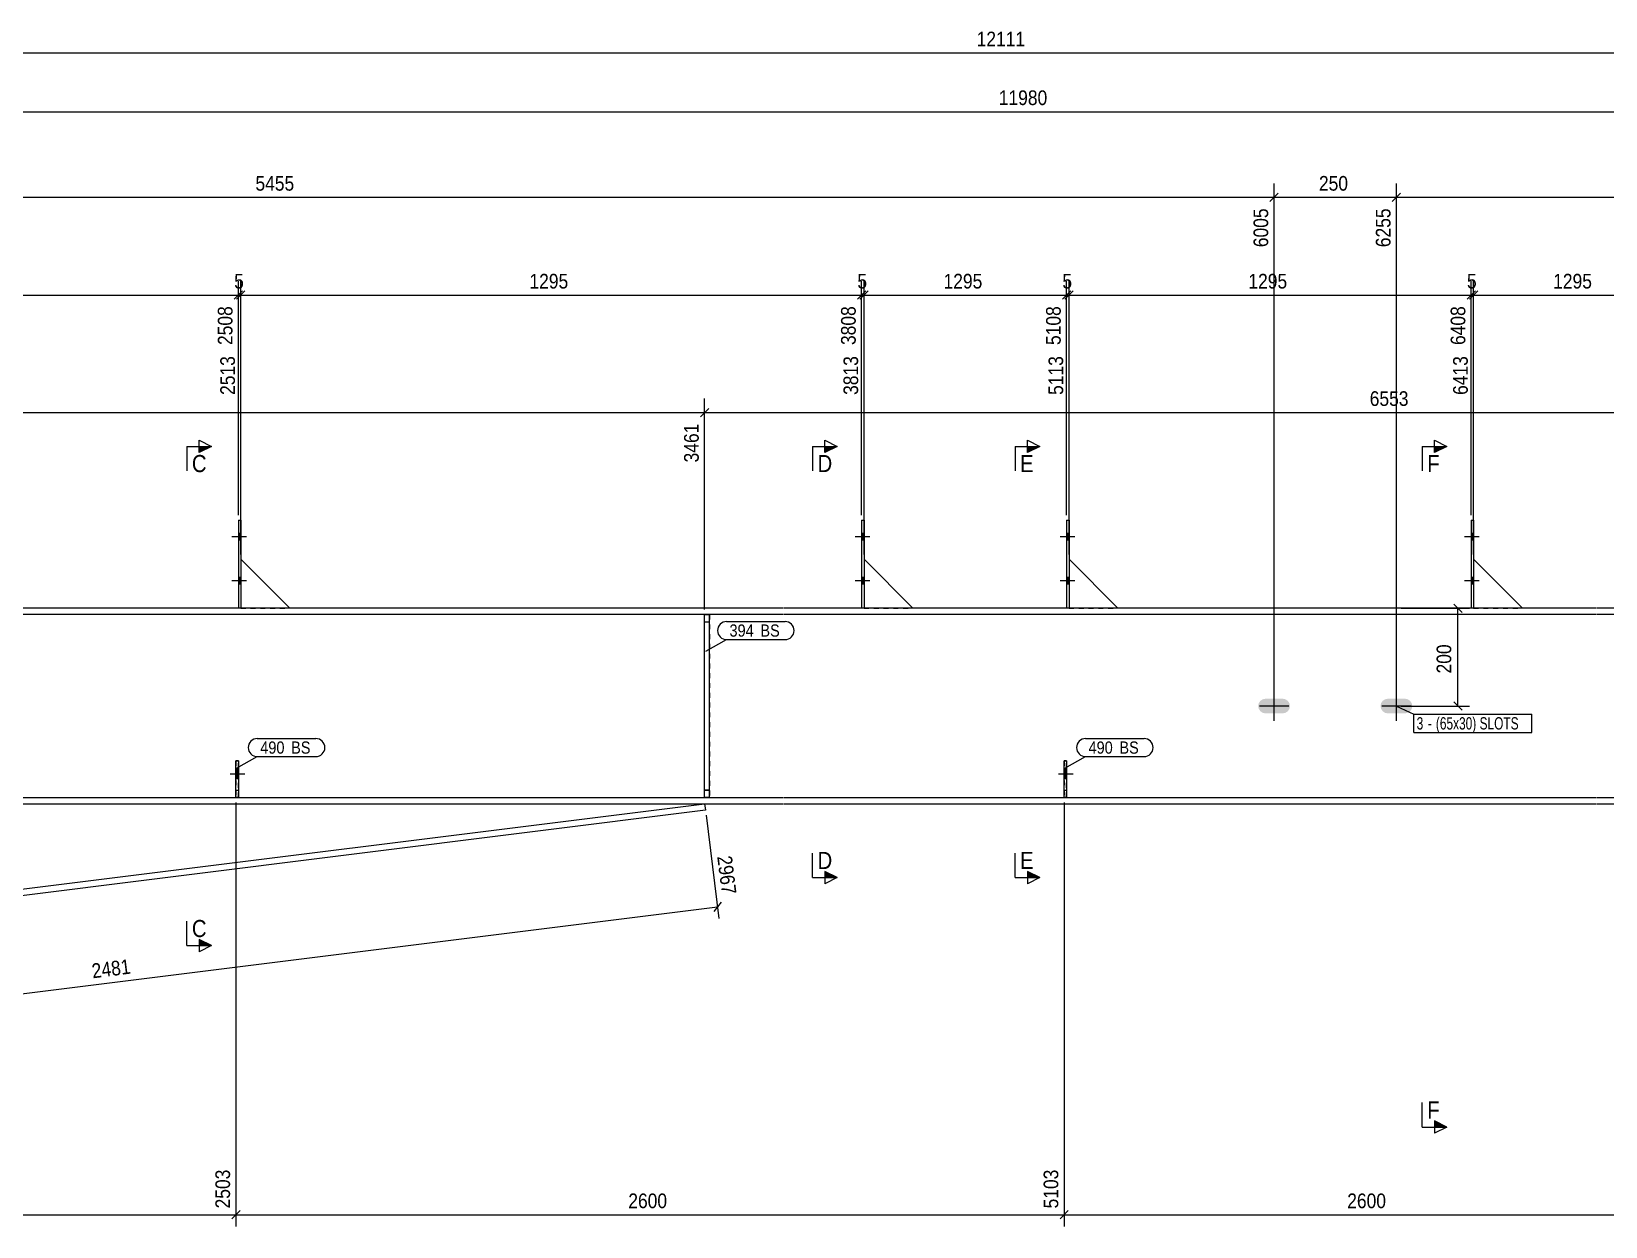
# Model space of a CAD drawing. Header units: millimetres. Extents: x 2 to 1174, y 1 to 825.
# Drawn here: x 314.6 to 636.3, y 312 to 556.3 of the extents above; entities that cross this region are included whole.
import ezdxf

# ---------------------------------------------------------------- set-up
doc = ezdxf.new("R2010")
doc.units = ezdxf.units.MM
for name, pattern in [('XKITLINE00', [0]), ('XKITLINE01', [4, 1, -1, 1, -1]), ('XKITLINE02', [4, 2, -2])]:
    doc.linetypes.add(name, pattern=pattern)
for name, color, linetype, lineweight in [('Bolt', 3, 'Continuous', 0), ('BoltMark', 7, 'Continuous', 0), ('Dimensions', 7, 'Continuous', 0), ('Part', 2, 'Continuous', 0), ('PartMark', 7, 'Continuous', 0), ('Section', 6, 'Continuous', 0)]:
    doc.layers.add(name, color=color, linetype=linetype, lineweight=lineweight)
doc.styles.add('ARIAL', font='ARIAL.TTF')
doc.styles.add('ARIAL_NARROW', font='ARIALN.TTF')

# ---------------------------------------------------------------- blocks, each defined once
blk = doc.blocks.new('*A18')
at = {"layer": 'Part', "color": 2, "linetype": 'XKITLINE00', "lineweight": 0}
for p, q in [((468.13, 438.4), (106.08, 438.4)), ((509.71, 438.4), (468.23, 438.4)), ((551.61, 438.4), (509.81, 438.4)), ((634.3, 438.4), (551.71, 438.4)), ((676.2, 438.4), (634.4, 438.4)), ((468.13, 437.1), (107.57, 437.1)), ((509.71, 437.1), (468.23, 437.1)), ((551.61, 437.1), (509.81, 437.1)), ((634.3, 437.1), (551.71, 437.1)), ((676.2, 437.1), (634.4, 437.1)), ((150.64, 399.7), (468.13, 399.7)), ((468.23, 399.7), (509.71, 399.7)), ((509.81, 399.7), (551.61, 399.7)), ((551.71, 399.7), (634.3, 399.7)), ((634.4, 399.7), (676.2, 399.7)), ((152.13, 398.4), (468.13, 398.4)), ((468.23, 398.4), (509.71, 398.4)), ((509.81, 398.4), (551.61, 398.4)), ((551.71, 398.4), (634.3, 398.4)), ((634.4, 398.4), (676.2, 398.4))]:
    blk.add_line(p, q, dxfattribs=at)
blk = doc.blocks.new('*A25')
at = {"layer": 'Part', "color": 7, "linetype": 'XKITLINE01', "lineweight": 0}
for p, q in [((356.34, 407.2), (356.34, 399.7)), ((356.84, 407.2), (356.34, 407.2)), ((356.84, 399.7), (356.84, 407.2)), ((356.34, 401.2), (356.84, 401.2)), ((356.34, 399.7), (356.84, 399.7))]:
    blk.add_line(p, q, dxfattribs=at)
blk = doc.blocks.new('*A26')
at = {"layer": 'Part', "color": 2, "linetype": 'XKITLINE00', "lineweight": 0}
for p, q in [((356.34, 399.7), (356.34, 407.2)), ((356.34, 407.2), (356.84, 407.2)), ((356.84, 407.2), (356.84, 399.7))]:
    blk.add_line(p, q, dxfattribs=at)
at = {"layer": 'Part', "color": 7, "linetype": 'XKITLINE01', "lineweight": 0}
for p, q in [((356.34, 401.2), (356.84, 401.2)), ((356.84, 399.7), (356.34, 399.7))]:
    blk.add_line(p, q, dxfattribs=at)
blk = doc.blocks.new('*A27')
at = {"layer": 'Part', "color": 2, "linetype": 'XKITLINE00', "lineweight": 0}
blk.add_line((367.34, 438.4), (357.34, 448.4), dxfattribs=at)
at = {"layer": 'Part', "color": 7, "linetype": 'XKITLINE01', "lineweight": 0}
for p, q in [((357.34, 448.4), (357.34, 438.4)), ((357.34, 438.4), (367.34, 438.4))]:
    blk.add_line(p, q, dxfattribs=at)
blk = doc.blocks.new('*A28')
at = {"layer": 'Part', "color": 2, "linetype": 'XKITLINE00', "lineweight": 0}
for p, q in [((356.84, 456.4), (357.34, 456.4)), ((356.84, 456.4), (356.84, 438.4)), ((357.34, 456.4), (357.34, 438.4))]:
    blk.add_line(p, q, dxfattribs=at)
at = {"layer": 'Part', "color": 7, "linetype": 'XKITLINE01', "lineweight": 0}
blk.add_line((357.34, 438.4), (356.84, 438.4), dxfattribs=at)
blk = doc.blocks.new('*A29')
at = {"layer": 'Part', "color": 2, "linetype": 'XKITLINE00', "lineweight": 0}
blk.add_line((494.71, 438.4), (484.71, 448.4), dxfattribs=at)
at = {"layer": 'Part', "color": 7, "linetype": 'XKITLINE01', "lineweight": 0}
for p, q in [((484.71, 448.4), (484.71, 438.4)), ((484.71, 438.4), (494.71, 438.4))]:
    blk.add_line(p, q, dxfattribs=at)
blk = doc.blocks.new('*A30')
at = {"layer": 'Part', "color": 2, "linetype": 'XKITLINE00', "lineweight": 0}
for p, q in [((484.21, 456.4), (484.71, 456.4)), ((484.21, 456.4), (484.21, 438.4)), ((484.71, 456.4), (484.71, 438.4))]:
    blk.add_line(p, q, dxfattribs=at)
at = {"layer": 'Part', "color": 7, "linetype": 'XKITLINE01', "lineweight": 0}
blk.add_line((484.71, 438.4), (484.21, 438.4), dxfattribs=at)
blk = doc.blocks.new('*A31')
at = {"layer": 'Part', "color": 7, "linetype": 'XKITLINE01', "lineweight": 0}
for p, q in [((525.61, 407.2), (525.61, 399.7)), ((526.11, 407.2), (525.61, 407.2)), ((526.11, 399.7), (526.11, 407.2)), ((525.61, 401.2), (526.11, 401.2)), ((525.61, 399.7), (526.11, 399.7))]:
    blk.add_line(p, q, dxfattribs=at)
blk = doc.blocks.new('*A32')
at = {"layer": 'Part', "color": 2, "linetype": 'XKITLINE00', "lineweight": 0}
for p, q in [((525.61, 399.7), (525.61, 407.2)), ((525.61, 407.2), (526.11, 407.2)), ((526.11, 407.2), (526.11, 399.7))]:
    blk.add_line(p, q, dxfattribs=at)
at = {"layer": 'Part', "color": 7, "linetype": 'XKITLINE01', "lineweight": 0}
for p, q in [((525.61, 401.2), (526.11, 401.2)), ((526.11, 399.7), (525.61, 399.7))]:
    blk.add_line(p, q, dxfattribs=at)
blk = doc.blocks.new('*A33')
at = {"layer": 'Part', "color": 2, "linetype": 'XKITLINE00', "lineweight": 0}
blk.add_line((536.61, 438.4), (526.61, 448.4), dxfattribs=at)
at = {"layer": 'Part', "color": 7, "linetype": 'XKITLINE01', "lineweight": 0}
for p, q in [((526.61, 448.4), (526.61, 438.4)), ((526.61, 438.4), (536.61, 438.4))]:
    blk.add_line(p, q, dxfattribs=at)
blk = doc.blocks.new('*A34')
at = {"layer": 'Part', "color": 2, "linetype": 'XKITLINE00', "lineweight": 0}
for p, q in [((526.11, 456.4), (526.61, 456.4)), ((526.11, 456.4), (526.11, 438.4)), ((526.61, 456.4), (526.61, 438.4))]:
    blk.add_line(p, q, dxfattribs=at)
at = {"layer": 'Part', "color": 7, "linetype": 'XKITLINE01', "lineweight": 0}
blk.add_line((526.61, 438.4), (526.11, 438.4), dxfattribs=at)
blk = doc.blocks.new('*A35')
at = {"layer": 'Part', "color": 2, "linetype": 'XKITLINE00', "lineweight": 0}
blk.add_line((619.3, 438.4), (609.3, 448.4), dxfattribs=at)
at = {"layer": 'Part', "color": 7, "linetype": 'XKITLINE01', "lineweight": 0}
for p, q in [((609.3, 448.4), (609.3, 438.4)), ((609.3, 438.4), (619.3, 438.4))]:
    blk.add_line(p, q, dxfattribs=at)
blk = doc.blocks.new('*A36')
at = {"layer": 'Part', "color": 2, "linetype": 'XKITLINE00', "lineweight": 0}
for p, q in [((608.8, 456.4), (609.3, 456.4)), ((608.8, 456.4), (608.8, 438.4)), ((609.3, 456.4), (609.3, 438.4))]:
    blk.add_line(p, q, dxfattribs=at)
at = {"layer": 'Part', "color": 7, "linetype": 'XKITLINE01', "lineweight": 0}
blk.add_line((609.3, 438.4), (608.8, 438.4), dxfattribs=at)
blk = doc.blocks.new('*A57')
at = {"layer": 'Part', "color": 2, "linetype": 'XKITLINE00', "lineweight": 0}
for p, q in [((153.25, 397.43), (153.62, 398.4)), ((189.88, 365.61), (452.13, 398.4)), ((452.3, 397.11), (191.2, 364.47)), ((452.13, 398.4), (452.3, 397.11))]:
    blk.add_line(p, q, dxfattribs=at)
at = {"layer": 'Part', "color": 7, "linetype": 'XKITLINE01', "lineweight": 0}
for p, q in [((191.2, 364.47), (153.25, 397.43)), ((153.62, 398.4), (452.13, 398.4))]:
    blk.add_line(p, q, dxfattribs=at)
blk = doc.blocks.new('*A59')
at = {"layer": 'Part', "color": 7, "linetype": 'XKITLINE01', "lineweight": 0}
for p, q in [((452.13, 399.7), (452.13, 437.1)), ((452.13, 437.1), (453.13, 437.1)), ((452.13, 435.6), (453.13, 435.6)), ((453.13, 437.1), (453.13, 399.7)), ((453.13, 401.2), (452.13, 401.2)), ((453.13, 399.7), (452.13, 399.7))]:
    blk.add_line(p, q, dxfattribs=at)
blk = doc.blocks.new('*A60')
at = {"layer": 'Part', "color": 2, "linetype": 'XKITLINE00', "lineweight": 0}
for p, q in [((452.13, 399.7), (452.13, 437.1)), ((453.13, 399.7), (453.13, 437.1))]:
    blk.add_line(p, q, dxfattribs=at)
at = {"layer": 'Part', "color": 7, "linetype": 'XKITLINE01', "lineweight": 0}
for p, q in [((452.13, 437.1), (453.13, 437.1)), ((452.13, 435.6), (453.13, 435.6)), ((452.13, 401.2), (453.13, 401.2)), ((452.13, 399.7), (453.13, 399.7))]:
    blk.add_line(p, q, dxfattribs=at)
blk = doc.blocks.new('*A61')
at = {"layer": 'Bolt'}
for points in [[(565.38, 417.83), (565.26, 418.4), (565.38, 418.97), (565.7, 419.46), (566.19, 419.78), (566.76, 419.9), (570.26, 419.9), (570.84, 419.78), (571.32, 419.46), (571.65, 418.97), (571.76, 418.4), (571.65, 417.83), (571.32, 417.34), (570.84, 417.01), (570.26, 416.9), (566.76, 416.9), (566.19, 417.01), (565.7, 417.34)], [(590.38, 417.83), (590.26, 418.4), (590.38, 418.97), (590.7, 419.46), (591.19, 419.78), (591.76, 419.9), (595.26, 419.9), (595.84, 419.78), (596.32, 419.46), (596.65, 418.97), (596.76, 418.4), (596.65, 417.83), (596.32, 417.34), (595.84, 417.01), (595.26, 416.9), (591.76, 416.9), (591.19, 417.01), (590.7, 417.34)]]:
    blk.add_hatch(color=3, dxfattribs=at).paths.add_polyline_path(points, flags=17)
at = {"layer": 'Bolt', "color": 3, "linetype": 'XKITLINE00', "lineweight": 0}
for p, q in [((571.51, 418.4), (565.51, 418.4)), ((568.51, 415.4), (568.51, 421.4)), ((596.51, 418.4), (590.51, 418.4)), ((593.51, 415.4), (593.51, 421.4))]:
    blk.add_line(p, q, dxfattribs=at)
blk = doc.blocks.new('*A66')
at = {"layer": 'Bolt', "color": 3, "linetype": 'XKITLINE02', "lineweight": 0}
for p, q in [((356.84, 405.48), (356.34, 405.48)), ((358.19, 404.5), (355.19, 404.5)), ((356.84, 403.52), (356.34, 403.52))]:
    blk.add_line(p, q, dxfattribs=at)
blk = doc.blocks.new('*A67')
at = {"layer": 'Bolt'}
blk.add_hatch(color=3, dxfattribs=at).paths.add_polyline_path([(356.84, 403.52), (356.34, 403.52), (356.34, 405.48), (356.84, 405.48)], flags=17)
at = {"layer": 'Bolt', "color": 3, "linetype": 'XKITLINE00', "lineweight": 0}
for p, q in [((356.84, 405.48), (356.34, 405.48)), ((358.19, 404.5), (355.19, 404.5)), ((356.84, 403.52), (356.34, 403.52))]:
    blk.add_line(p, q, dxfattribs=at)
blk = doc.blocks.new('*A68')
at = {"layer": 'Bolt'}
for points in [[(356.84, 453.7), (357.34, 453.7), (357.34, 452.3), (356.84, 452.3)], [(356.84, 453.7), (357.34, 453.7), (357.34, 452.3), (356.84, 452.3)], [(356.84, 444.7), (357.34, 444.7), (357.34, 443.3), (356.84, 443.3)], [(356.84, 444.7), (357.34, 444.7), (357.34, 443.3), (356.84, 443.3)]]:
    blk.add_hatch(color=3, dxfattribs=at).paths.add_polyline_path(points, flags=17)
at = {"layer": 'Bolt', "color": 3, "linetype": 'XKITLINE00', "lineweight": 0}
for p, q in [((357.34, 453.7), (356.84, 453.7)), ((357.34, 453.7), (356.84, 453.7)), ((358.5, 453), (355.5, 453)), ((358.5, 453), (355.5, 453)), ((357.34, 452.3), (356.84, 452.3)), ((357.34, 452.3), (356.84, 452.3)), ((358.5, 444), (355.5, 444)), ((358.5, 444), (355.5, 444)), ((357.34, 444.7), (356.84, 444.7)), ((357.34, 444.7), (356.84, 444.7)), ((357.34, 443.3), (356.84, 443.3)), ((357.34, 443.3), (356.84, 443.3))]:
    blk.add_line(p, q, dxfattribs=at)
blk = doc.blocks.new('*A69')
at = {"layer": 'Bolt'}
for points in [[(484.21, 453.7), (484.71, 453.7), (484.71, 452.3), (484.21, 452.3)], [(484.21, 453.7), (484.71, 453.7), (484.71, 452.3), (484.21, 452.3)], [(484.21, 444.7), (484.71, 444.7), (484.71, 443.3), (484.21, 443.3)], [(484.21, 444.7), (484.71, 444.7), (484.71, 443.3), (484.21, 443.3)]]:
    blk.add_hatch(color=3, dxfattribs=at).paths.add_polyline_path(points, flags=17)
at = {"layer": 'Bolt', "color": 3, "linetype": 'XKITLINE00', "lineweight": 0}
for p, q in [((484.71, 453.7), (484.21, 453.7)), ((484.71, 453.7), (484.21, 453.7)), ((485.87, 453), (482.87, 453)), ((485.87, 453), (482.87, 453)), ((484.71, 452.3), (484.21, 452.3)), ((484.71, 452.3), (484.21, 452.3)), ((485.87, 444), (482.87, 444)), ((485.87, 444), (482.87, 444)), ((484.71, 444.7), (484.21, 444.7)), ((484.71, 444.7), (484.21, 444.7)), ((484.71, 443.3), (484.21, 443.3)), ((484.71, 443.3), (484.21, 443.3))]:
    blk.add_line(p, q, dxfattribs=at)
blk = doc.blocks.new('*A70')
at = {"layer": 'Bolt', "color": 3, "linetype": 'XKITLINE02', "lineweight": 0}
for p, q in [((526.11, 405.48), (525.61, 405.48)), ((527.46, 404.5), (524.46, 404.5)), ((526.11, 403.52), (525.61, 403.52))]:
    blk.add_line(p, q, dxfattribs=at)
blk = doc.blocks.new('*A71')
at = {"layer": 'Bolt'}
blk.add_hatch(color=3, dxfattribs=at).paths.add_polyline_path([(526.11, 403.52), (525.61, 403.52), (525.61, 405.48), (526.11, 405.48)], flags=17)
at = {"layer": 'Bolt', "color": 3, "linetype": 'XKITLINE00', "lineweight": 0}
for p, q in [((526.11, 405.48), (525.61, 405.48)), ((527.46, 404.5), (524.46, 404.5)), ((526.11, 403.52), (525.61, 403.52))]:
    blk.add_line(p, q, dxfattribs=at)
blk = doc.blocks.new('*A72')
at = {"layer": 'Bolt'}
for points in [[(526.11, 453.7), (526.61, 453.7), (526.61, 452.3), (526.11, 452.3)], [(526.11, 453.7), (526.61, 453.7), (526.61, 452.3), (526.11, 452.3)], [(526.11, 444.7), (526.61, 444.7), (526.61, 443.3), (526.11, 443.3)], [(526.11, 444.7), (526.61, 444.7), (526.61, 443.3), (526.11, 443.3)]]:
    blk.add_hatch(color=3, dxfattribs=at).paths.add_polyline_path(points, flags=17)
at = {"layer": 'Bolt', "color": 3, "linetype": 'XKITLINE00', "lineweight": 0}
for p, q in [((526.61, 453.7), (526.11, 453.7)), ((526.61, 453.7), (526.11, 453.7)), ((527.77, 453), (524.77, 453)), ((527.77, 453), (524.77, 453)), ((526.61, 452.3), (526.11, 452.3)), ((526.61, 452.3), (526.11, 452.3)), ((527.77, 444), (524.77, 444)), ((527.77, 444), (524.77, 444)), ((526.61, 444.7), (526.11, 444.7)), ((526.61, 444.7), (526.11, 444.7)), ((526.61, 443.3), (526.11, 443.3)), ((526.61, 443.3), (526.11, 443.3))]:
    blk.add_line(p, q, dxfattribs=at)
blk = doc.blocks.new('*A73')
at = {"layer": 'Bolt'}
for points in [[(608.8, 453.7), (609.3, 453.7), (609.3, 452.3), (608.8, 452.3)], [(608.8, 453.7), (609.3, 453.7), (609.3, 452.3), (608.8, 452.3)], [(608.8, 444.7), (609.3, 444.7), (609.3, 443.3), (608.8, 443.3)], [(608.8, 444.7), (609.3, 444.7), (609.3, 443.3), (608.8, 443.3)]]:
    blk.add_hatch(color=3, dxfattribs=at).paths.add_polyline_path(points, flags=17)
at = {"layer": 'Bolt', "color": 3, "linetype": 'XKITLINE00', "lineweight": 0}
for p, q in [((609.3, 453.7), (608.8, 453.7)), ((609.3, 453.7), (608.8, 453.7)), ((610.46, 453), (607.46, 453)), ((610.46, 453), (607.46, 453)), ((609.3, 452.3), (608.8, 452.3)), ((609.3, 452.3), (608.8, 452.3)), ((610.46, 444), (607.46, 444)), ((610.46, 444), (607.46, 444)), ((609.3, 444.7), (608.8, 444.7)), ((609.3, 444.7), (608.8, 444.7)), ((609.3, 443.3), (608.8, 443.3)), ((609.3, 443.3), (608.8, 443.3))]:
    blk.add_line(p, q, dxfattribs=at)
blk = doc.blocks.new('*A225')
at = {"layer": 'Dimensions', "color": 7, "linetype": 'XKITLINE00', "lineweight": 0}
blk.add_line((95.02, 551.9), (931.54, 551.9), dxfattribs=at)
at = {"layer": 'Dimensions', "color": 3, "style": 'ARIAL', "width": 0.85}
blk.add_text('12111', height=3, dxfattribs=at).set_placement((507.72, 553.25))
blk = doc.blocks.new('*A231')
at = {"layer": 'Dimensions', "color": 7, "linetype": 'XKITLINE00', "lineweight": 0}
blk.add_line((106.08, 539.9), (929.54, 539.9), dxfattribs=at)
at = {"layer": 'Dimensions', "color": 3, "style": 'ARIAL', "width": 0.85}
blk.add_text('11980', height=3, dxfattribs=at).set_placement((512.25, 541.25))
blk = doc.blocks.new('*A233')
at = {"layer": 'Dimensions', "color": 7, "linetype": 'XKITLINE00', "lineweight": 0}
for p, q in [((593.51, 419.4), (593.51, 525.25)), ((594.36, 523.25), (592.67, 521.55)), ((593.51, 522.4), (929.54, 522.4))]:
    blk.add_line(p, q, dxfattribs=at)
at = {"layer": 'Dimensions', "color": 3}
blk.add_point((593.51, 522.4), dxfattribs=at)
blk = doc.blocks.new('*A238')
at = {"layer": 'Dimensions', "color": 7, "linetype": 'XKITLINE00', "lineweight": 0}
for p, q in [((594.51, 438.4), (608.48, 438.4)), ((605.23, 439.25), (606.92, 437.55)), ((606.08, 418.4), (606.08, 438.4)), ((594.51, 418.4), (608.48, 418.4)), ((605.23, 419.25), (606.92, 417.55))]:
    blk.add_line(p, q, dxfattribs=at)
at = {"layer": 'Dimensions', "color": 3}
for p in [(606.08, 438.4), (606.08, 418.4)]:
    blk.add_point(p, dxfattribs=at)
at = {"layer": 'Dimensions', "color": 3, "style": 'ARIAL', "width": 0.85}
blk.add_text('200', height=3, rotation=90.0002, dxfattribs=at).set_placement((604.73, 425.06))
blk = doc.blocks.new('*A239')
at = {"layer": 'BoltMark', "color": 7, "linetype": 'XKITLINE00', "lineweight": 0}
for p, q in [((593.51, 418.4), (597.05, 416.71)), ((597.05, 416.71), (621.17, 416.71)), ((597.05, 413.01), (597.05, 416.71)), ((621.17, 413.01), (621.17, 416.71)), ((597.05, 413.01), (621.17, 413.01))]:
    blk.add_line(p, q, dxfattribs=at)
at = {"layer": 'BoltMark', "color": 3, "style": 'ARIAL_NARROW', "width": 0.85}
for s, p in [('3', (597.65, 413.61)), ('(65x30) SLOTS', (601.58, 413.61)), ('-', (599.92, 413.61))]:
    blk.add_text(s, height=2.5, dxfattribs=at).set_placement(p)
blk = doc.blocks.new('*A254')
at = {"layer": 'PartMark', "color": 7, "linetype": 'XKITLINE00', "lineweight": 0}
for p, q in [((529.99, 411.76), (541.95, 411.76)), ((525.74, 405.67), (529.99, 408.06)), ((529.99, 408.06), (541.95, 408.06))]:
    blk.add_line(p, q, dxfattribs=at)
for centre, start, end in [((529.99, 409.91), 90, 270), ((541.95, 409.91), 270, 90)]:
    blk.add_arc(centre, 1.85, start, end, dxfattribs=at)
at = {"layer": 'PartMark', "color": 3, "style": 'ARIAL', "width": 0.85}
for s, p in [('490', (530.59, 408.66)), ('BS', (536.9, 408.66))]:
    blk.add_text(s, height=2.5, dxfattribs=at).set_placement(p)
blk = doc.blocks.new('*A255')
at = {"layer": 'PartMark', "color": 7, "linetype": 'XKITLINE00', "lineweight": 0}
for p, q in [((456.61, 435.68), (468.57, 435.68)), ((452.36, 429.59), (456.61, 431.98)), ((456.61, 431.98), (468.57, 431.98))]:
    blk.add_line(p, q, dxfattribs=at)
for centre, start, end in [((456.61, 433.83), 90, 270), ((468.57, 433.83), 270, 90)]:
    blk.add_arc(centre, 1.85, start, end, dxfattribs=at)
at = {"layer": 'PartMark', "color": 3, "style": 'ARIAL', "width": 0.85}
for s, p in [('394', (457.21, 432.58)), ('BS', (463.52, 432.58))]:
    blk.add_text(s, height=2.5, dxfattribs=at).set_placement(p)
blk = doc.blocks.new('*A256')
at = {"layer": 'PartMark', "color": 7, "linetype": 'XKITLINE00', "lineweight": 0}
for p, q in [((360.71, 411.76), (372.67, 411.76)), ((356.47, 405.67), (360.71, 408.06)), ((360.71, 408.06), (372.67, 408.06))]:
    blk.add_line(p, q, dxfattribs=at)
for centre, start, end in [((360.71, 409.91), 90, 270), ((372.67, 409.91), 270, 90)]:
    blk.add_arc(centre, 1.85, start, end, dxfattribs=at)
at = {"layer": 'PartMark', "color": 3, "style": 'ARIAL', "width": 0.85}
for s, p in [('490', (361.31, 408.66)), ('BS', (367.62, 408.66))]:
    blk.add_text(s, height=2.5, dxfattribs=at).set_placement(p)
blk = doc.blocks.new('*A258')
at = {"layer": 'Section'}
for points in [[(348.84, 471.47), (351.34, 471.47), (348.84, 470.22)], [(348.84, 370.67), (351.34, 369.42), (348.84, 369.42)]]:
    blk.add_hatch(color=3, dxfattribs=at).paths.add_polyline_path(points, flags=17)
at = {"layer": 'Section', "color": 1, "linetype": 'XKITLINE00', "lineweight": 0}
for p, q in [((346.34, 471.47), (346.34, 466.47)), ((346.34, 471.47), (351.34, 471.47)), ((346.34, 369.42), (346.34, 374.42)), ((346.34, 369.42), (351.34, 369.42))]:
    blk.add_line(p, q, dxfattribs=at)
at = {"layer": 'Section', "color": 3, "linetype": 'XKITLINE00', "lineweight": 0}
for p, q in [((348.84, 470.22), (348.84, 472.72)), ((348.84, 472.72), (351.34, 471.47)), ((351.34, 471.47), (348.84, 470.22)), ((351.34, 369.42), (348.84, 370.67)), ((348.84, 370.67), (348.84, 368.17)), ((351.34, 369.42), (348.84, 368.17))]:
    blk.add_line(p, q, dxfattribs=at)
at = {"layer": 'Section', "color": 7, "style": 'ARIAL', "width": 0.85}
for p in [(347.34, 466.22), (347.34, 371.17)]:
    blk.add_text('C', height=3.5, dxfattribs=at).set_placement(p)
blk = doc.blocks.new('*A259')
at = {"layer": 'Section'}
for points in [[(476.71, 471.47), (479.21, 471.47), (476.71, 470.22)], [(476.71, 384.58), (479.21, 383.33), (476.71, 383.33)]]:
    blk.add_hatch(color=3, dxfattribs=at).paths.add_polyline_path(points, flags=17)
at = {"layer": 'Section', "color": 1, "linetype": 'XKITLINE00', "lineweight": 0}
for p, q in [((474.21, 471.47), (474.21, 466.47)), ((474.21, 471.47), (479.21, 471.47)), ((474.21, 383.33), (474.21, 388.33)), ((474.21, 383.33), (479.21, 383.33))]:
    blk.add_line(p, q, dxfattribs=at)
at = {"layer": 'Section', "color": 3, "linetype": 'XKITLINE00', "lineweight": 0}
for p, q in [((476.71, 470.22), (476.71, 472.72)), ((476.71, 472.72), (479.21, 471.47)), ((479.21, 471.47), (476.71, 470.22)), ((479.21, 383.33), (476.71, 384.58)), ((476.71, 384.58), (476.71, 382.08)), ((479.21, 383.33), (476.71, 382.08))]:
    blk.add_line(p, q, dxfattribs=at)
at = {"layer": 'Section', "color": 7, "style": 'ARIAL', "width": 0.85}
for p in [(475.21, 466.22), (475.21, 385.08)]:
    blk.add_text('D', height=3.5, dxfattribs=at).set_placement(p)
blk = doc.blocks.new('*A261')
at = {"layer": 'Section'}
for points in [[(601.3, 471.47), (603.8, 471.47), (601.3, 470.22)], [(601.3, 333.58), (603.8, 332.33), (601.3, 332.33)]]:
    blk.add_hatch(color=3, dxfattribs=at).paths.add_polyline_path(points, flags=17)
at = {"layer": 'Section', "color": 1, "linetype": 'XKITLINE00', "lineweight": 0}
for p, q in [((598.8, 471.47), (598.8, 466.47)), ((598.8, 471.47), (603.8, 471.47)), ((598.8, 332.33), (598.8, 337.33)), ((598.8, 332.33), (603.8, 332.33))]:
    blk.add_line(p, q, dxfattribs=at)
at = {"layer": 'Section', "color": 3, "linetype": 'XKITLINE00', "lineweight": 0}
for p, q in [((601.3, 470.22), (601.3, 472.72)), ((601.3, 472.72), (603.8, 471.47)), ((603.8, 471.47), (601.3, 470.22)), ((603.8, 332.33), (601.3, 333.58)), ((601.3, 333.58), (601.3, 331.08)), ((603.8, 332.33), (601.3, 331.08))]:
    blk.add_line(p, q, dxfattribs=at)
at = {"layer": 'Section', "color": 7, "style": 'ARIAL', "width": 0.85}
for p in [(599.8, 466.22), (599.8, 334.08)]:
    blk.add_text('F', height=3.5, dxfattribs=at).set_placement(p)
blk = doc.blocks.new('*A263')
at = {"layer": 'Section'}
for points in [[(518.11, 471.47), (520.61, 471.47), (518.11, 470.22)], [(518.11, 384.58), (520.61, 383.33), (518.11, 383.33)]]:
    blk.add_hatch(color=3, dxfattribs=at).paths.add_polyline_path(points, flags=17)
at = {"layer": 'Section', "color": 1, "linetype": 'XKITLINE00', "lineweight": 0}
for p, q in [((515.61, 471.47), (515.61, 466.47)), ((515.61, 471.47), (520.61, 471.47)), ((515.61, 383.33), (515.61, 388.33)), ((515.61, 383.33), (520.61, 383.33))]:
    blk.add_line(p, q, dxfattribs=at)
at = {"layer": 'Section', "color": 3, "linetype": 'XKITLINE00', "lineweight": 0}
for p, q in [((518.11, 470.22), (518.11, 472.72)), ((518.11, 472.72), (520.61, 471.47)), ((520.61, 471.47), (518.11, 470.22)), ((520.61, 383.33), (518.11, 384.58)), ((518.11, 384.58), (518.11, 382.08)), ((520.61, 383.33), (518.11, 382.08))]:
    blk.add_line(p, q, dxfattribs=at)
at = {"layer": 'Section', "color": 7, "style": 'ARIAL', "width": 0.85}
for p in [(516.61, 466.22), (516.61, 385.08)]:
    blk.add_text('E', height=3.5, dxfattribs=at).set_placement(p)
blk = doc.blocks.new('*A269')
at = {"layer": 'Dimensions', "color": 7, "linetype": 'XKITLINE00', "lineweight": 0}
for p, q in [((452.13, 438.1), (452.13, 481.25)), ((106.08, 478.4), (452.13, 478.4)), ((452.98, 479.25), (451.29, 477.55))]:
    blk.add_line(p, q, dxfattribs=at)
at = {"layer": 'Dimensions', "color": 3}
blk.add_point((452.13, 478.4), dxfattribs=at)
at = {"layer": 'Dimensions', "color": 3, "style": 'ARIAL', "width": 0.85}
blk.add_text('3461', height=3, rotation=90.0002, dxfattribs=at).set_placement((450.93, 468.2))
blk = doc.blocks.new('*A270')
at = {"layer": 'Dimensions', "color": 7, "linetype": 'XKITLINE00', "lineweight": 0}
for p, q in [((452.13, 438.1), (452.13, 481.25)), ((732.88, 438.1), (732.88, 481.25)), ((452.98, 479.25), (451.29, 477.55)), ((452.13, 478.4), (732.88, 478.4)), ((733.73, 479.25), (732.03, 477.55))]:
    blk.add_line(p, q, dxfattribs=at)
at = {"layer": 'Dimensions', "color": 3}
for p in [(452.13, 478.4), (732.88, 478.4)]:
    blk.add_point(p, dxfattribs=at)
at = {"layer": 'Dimensions', "color": 3, "style": 'ARIAL', "width": 0.85}
blk.add_text('6553', height=3, dxfattribs=at).set_placement((588.06, 479.75))
blk.add_text('10013', height=3, rotation=90.0002, dxfattribs=at).set_placement((731.68, 465.97))
blk = doc.blocks.new('*A272')
at = {"layer": 'Dimensions', "color": 7, "linetype": 'XKITLINE00', "lineweight": 0}
for p, q in [((568.51, 419.4), (568.51, 525.25)), ((161.05, 522.4), (568.51, 522.4)), ((569.36, 523.25), (567.67, 521.55))]:
    blk.add_line(p, q, dxfattribs=at)
at = {"layer": 'Dimensions', "color": 3}
blk.add_point((568.51, 522.4), dxfattribs=at)
at = {"layer": 'Dimensions', "color": 3, "style": 'ARIAL', "width": 0.85}
blk.add_text('5455', height=3, dxfattribs=at).set_placement((360.33, 523.75))
blk.add_text('6005', height=3, rotation=90.0002, dxfattribs=at).set_placement((567.31, 512.2))
blk = doc.blocks.new('*A273')
at = {"layer": 'Dimensions', "color": 7, "linetype": 'XKITLINE00', "lineweight": 0}
for p, q in [((568.51, 419.4), (568.51, 525.25)), ((593.51, 419.4), (593.51, 525.25)), ((569.36, 523.25), (567.67, 521.55)), ((568.51, 522.4), (593.51, 522.4)), ((594.36, 523.25), (592.67, 521.55))]:
    blk.add_line(p, q, dxfattribs=at)
at = {"layer": 'Dimensions', "color": 3}
for p in [(568.51, 522.4), (593.51, 522.4)]:
    blk.add_point(p, dxfattribs=at)
at = {"layer": 'Dimensions', "color": 3, "style": 'ARIAL', "width": 0.85}
blk.add_text('250', height=3, dxfattribs=at).set_placement((577.68, 523.75))
blk.add_text('6255', height=3, rotation=90.0002, dxfattribs=at).set_placement((592.31, 512.2))
blk = doc.blocks.new('*A275')
at = {"layer": 'Dimensions', "color": 7, "linetype": 'XKITLINE00', "lineweight": 0}
for p, q in [((356.34, 398.7), (356.34, 312)), ((226.34, 369.23), (226.34, 312)), ((227.19, 315.25), (225.49, 313.55)), ((226.34, 314.4), (356.34, 314.4)), ((357.19, 315.25), (355.49, 313.55))]:
    blk.add_line(p, q, dxfattribs=at)
at = {"layer": 'Dimensions', "color": 3}
for p in [(226.34, 314.4), (356.34, 314.4)]:
    blk.add_point(p, dxfattribs=at)
at = {"layer": 'Dimensions', "color": 3, "style": 'ARIAL', "width": 0.85}
blk.add_text('2503', height=3, rotation=90.0002, dxfattribs=at).set_placement((355.14, 315.7))
blk.add_text('1300', height=3, dxfattribs=at).set_placement((286.89, 315.75))
blk = doc.blocks.new('*A276')
at = {"layer": 'Dimensions', "color": 7, "linetype": 'XKITLINE00', "lineweight": 0}
for p, q in [((356.34, 398.7), (356.34, 312)), ((525.61, 398.7), (525.61, 312)), ((357.19, 315.25), (355.49, 313.55)), ((356.34, 314.4), (525.61, 314.4)), ((526.46, 315.25), (524.77, 313.55))]:
    blk.add_line(p, q, dxfattribs=at)
at = {"layer": 'Dimensions', "color": 3}
for p in [(356.34, 314.4), (525.61, 314.4)]:
    blk.add_point(p, dxfattribs=at)
at = {"layer": 'Dimensions', "color": 3, "style": 'ARIAL', "width": 0.85}
blk.add_text('5103', height=3, rotation=90.0002, dxfattribs=at).set_placement((524.41, 315.7))
blk.add_text('2600', height=3, dxfattribs=at).set_placement((436.53, 315.75))
blk = doc.blocks.new('*A277')
at = {"layer": 'Dimensions', "color": 7, "linetype": 'XKITLINE00', "lineweight": 0}
for p, q in [((525.61, 398.7), (525.61, 312)), ((650.2, 398.7), (650.2, 312)), ((526.46, 315.25), (524.77, 313.55)), ((525.61, 314.4), (650.2, 314.4)), ((651.05, 315.25), (649.35, 313.55))]:
    blk.add_line(p, q, dxfattribs=at)
at = {"layer": 'Dimensions', "color": 3}
for p in [(525.61, 314.4), (650.2, 314.4)]:
    blk.add_point(p, dxfattribs=at)
at = {"layer": 'Dimensions', "color": 3, "style": 'ARIAL', "width": 0.85}
blk.add_text('7703', height=3, rotation=90.0002, dxfattribs=at).set_placement((649, 315.7))
blk.add_text('2600', height=3, dxfattribs=at).set_placement((583.46, 315.75))
blk = doc.blocks.new('*A280')
at = {"layer": 'Dimensions', "color": 7, "linetype": 'XKITLINE00', "lineweight": 0}
for p, q in [((227.34, 449.4), (227.34, 505.25)), ((356.84, 457.4), (356.84, 505.25)), ((228.19, 503.25), (226.49, 501.55)), ((227.34, 502.4), (356.84, 502.4)), ((357.69, 503.25), (355.99, 501.55))]:
    blk.add_line(p, q, dxfattribs=at)
at = {"layer": 'Dimensions', "color": 3}
for p in [(227.34, 502.4), (356.84, 502.4)]:
    blk.add_point(p, dxfattribs=at)
at = {"layer": 'Dimensions', "color": 3, "style": 'ARIAL', "width": 0.85}
blk.add_text('1295', height=3, dxfattribs=at).set_placement((287.64, 503.75))
blk.add_text('2508', height=3, rotation=90.0002, dxfattribs=at).set_placement((355.64, 492.2))
blk = doc.blocks.new('*A281')
at = {"layer": 'Dimensions', "color": 7, "linetype": 'XKITLINE00', "lineweight": 0}
for p, q in [((356.84, 457.4), (356.84, 505.25)), ((357.34, 449.4), (357.34, 505.25)), ((357.69, 503.25), (355.99, 501.55)), ((358.19, 503.25), (356.49, 501.55)), ((356.84, 502.4), (357.34, 502.4))]:
    blk.add_line(p, q, dxfattribs=at)
at = {"layer": 'Dimensions', "color": 3}
for p in [(356.84, 502.4), (357.34, 502.4)]:
    blk.add_point(p, dxfattribs=at)
at = {"layer": 'Dimensions', "color": 3, "style": 'ARIAL', "width": 0.85}
blk.add_text('5', height=3, dxfattribs=at).set_placement((355.98, 503.75))
blk.add_text('2513', height=3, rotation=90.0002, dxfattribs=at).set_placement((356.14, 482))
blk = doc.blocks.new('*A282')
at = {"layer": 'Dimensions', "color": 7, "linetype": 'XKITLINE00', "lineweight": 0}
for p, q in [((357.34, 449.4), (357.34, 505.25)), ((484.21, 457.4), (484.21, 505.25)), ((358.19, 503.25), (356.49, 501.55)), ((357.34, 502.4), (484.21, 502.4)), ((485.06, 503.25), (483.37, 501.55))]:
    blk.add_line(p, q, dxfattribs=at)
at = {"layer": 'Dimensions', "color": 3}
for p in [(357.34, 502.4), (484.21, 502.4)]:
    blk.add_point(p, dxfattribs=at)
at = {"layer": 'Dimensions', "color": 3, "style": 'ARIAL', "width": 0.85}
blk.add_text('1295', height=3, dxfattribs=at).set_placement((416.33, 503.75))
blk.add_text('3808', height=3, rotation=90.0002, dxfattribs=at).set_placement((483.01, 492.2))
blk = doc.blocks.new('*A283')
at = {"layer": 'Dimensions', "color": 7, "linetype": 'XKITLINE00', "lineweight": 0}
for p, q in [((484.21, 457.4), (484.21, 505.25)), ((484.71, 449.4), (484.71, 505.25)), ((485.06, 503.25), (483.37, 501.55)), ((485.56, 503.25), (483.87, 501.55)), ((484.21, 502.4), (484.71, 502.4))]:
    blk.add_line(p, q, dxfattribs=at)
at = {"layer": 'Dimensions', "color": 3}
for p in [(484.21, 502.4), (484.71, 502.4)]:
    blk.add_point(p, dxfattribs=at)
at = {"layer": 'Dimensions', "color": 3, "style": 'ARIAL', "width": 0.85}
blk.add_text('5', height=3, dxfattribs=at).set_placement((483.35, 503.75))
blk.add_text('3813', height=3, rotation=90.0002, dxfattribs=at).set_placement((483.51, 482))
blk = doc.blocks.new('*A284')
at = {"layer": 'Dimensions', "color": 7, "linetype": 'XKITLINE00', "lineweight": 0}
for p, q in [((484.71, 449.4), (484.71, 505.25)), ((526.11, 457.4), (526.11, 505.25)), ((485.56, 503.25), (483.87, 501.55)), ((484.71, 502.4), (526.11, 502.4)), ((526.96, 503.25), (525.27, 501.55))]:
    blk.add_line(p, q, dxfattribs=at)
at = {"layer": 'Dimensions', "color": 3}
for p in [(484.71, 502.4), (526.11, 502.4)]:
    blk.add_point(p, dxfattribs=at)
at = {"layer": 'Dimensions', "color": 3, "style": 'ARIAL', "width": 0.85}
blk.add_text('1295', height=3, dxfattribs=at).set_placement((500.96, 503.75))
blk.add_text('5108', height=3, rotation=90.0002, dxfattribs=at).set_placement((524.91, 492.2))
blk = doc.blocks.new('*A285')
at = {"layer": 'Dimensions', "color": 7, "linetype": 'XKITLINE00', "lineweight": 0}
for p, q in [((526.11, 457.4), (526.11, 505.25)), ((526.61, 449.4), (526.61, 505.25)), ((526.96, 503.25), (525.27, 501.55)), ((527.46, 503.25), (525.77, 501.55)), ((526.11, 502.4), (526.61, 502.4))]:
    blk.add_line(p, q, dxfattribs=at)
at = {"layer": 'Dimensions', "color": 3}
for p in [(526.11, 502.4), (526.61, 502.4)]:
    blk.add_point(p, dxfattribs=at)
at = {"layer": 'Dimensions', "color": 3, "style": 'ARIAL', "width": 0.85}
blk.add_text('5', height=3, dxfattribs=at).set_placement((525.25, 503.75))
blk.add_text('5113', height=3, rotation=90.0002, dxfattribs=at).set_placement((525.41, 482))
blk = doc.blocks.new('*A286')
at = {"layer": 'Dimensions', "color": 7, "linetype": 'XKITLINE00', "lineweight": 0}
for p, q in [((526.61, 449.4), (526.61, 505.25)), ((608.8, 457.4), (608.8, 505.25)), ((527.46, 503.25), (525.77, 501.55)), ((526.61, 502.4), (608.8, 502.4)), ((609.65, 503.25), (607.95, 501.55))]:
    blk.add_line(p, q, dxfattribs=at)
at = {"layer": 'Dimensions', "color": 3}
for p in [(526.61, 502.4), (608.8, 502.4)]:
    blk.add_point(p, dxfattribs=at)
at = {"layer": 'Dimensions', "color": 3, "style": 'ARIAL', "width": 0.85}
blk.add_text('1295', height=3, dxfattribs=at).set_placement((563.26, 503.75))
blk.add_text('6408', height=3, rotation=90.0002, dxfattribs=at).set_placement((607.6, 492.2))
blk = doc.blocks.new('*A287')
at = {"layer": 'Dimensions', "color": 7, "linetype": 'XKITLINE00', "lineweight": 0}
for p, q in [((608.8, 457.4), (608.8, 505.25)), ((609.3, 449.4), (609.3, 505.25)), ((609.65, 503.25), (607.95, 501.55)), ((610.15, 503.25), (608.45, 501.55)), ((608.8, 502.4), (609.3, 502.4))]:
    blk.add_line(p, q, dxfattribs=at)
at = {"layer": 'Dimensions', "color": 3}
for p in [(608.8, 502.4), (609.3, 502.4)]:
    blk.add_point(p, dxfattribs=at)
at = {"layer": 'Dimensions', "color": 3, "style": 'ARIAL', "width": 0.85}
blk.add_text('5', height=3, dxfattribs=at).set_placement((607.93, 503.75))
blk.add_text('6413', height=3, rotation=90.0002, dxfattribs=at).set_placement((608.1, 482))
blk = doc.blocks.new('*A288')
at = {"layer": 'Dimensions', "color": 7, "linetype": 'XKITLINE00', "lineweight": 0}
for p, q in [((609.3, 449.4), (609.3, 505.25)), ((650.7, 457.4), (650.7, 505.25)), ((610.15, 503.25), (608.45, 501.55)), ((609.3, 502.4), (650.7, 502.4)), ((651.55, 503.25), (649.85, 501.55))]:
    blk.add_line(p, q, dxfattribs=at)
at = {"layer": 'Dimensions', "color": 3}
for p in [(609.3, 502.4), (650.7, 502.4)]:
    blk.add_point(p, dxfattribs=at)
at = {"layer": 'Dimensions', "color": 3, "style": 'ARIAL', "width": 0.85}
blk.add_text('1295', height=3, dxfattribs=at).set_placement((625.55, 503.75))
blk.add_text('7708', height=3, rotation=90.0002, dxfattribs=at).set_placement((649.5, 492.2))
blk = doc.blocks.new('*A293')
at = {"layer": 'Dimensions', "color": 7, "linetype": 'XKITLINE00', "lineweight": 0}
for p, q in [((452.42, 396.12), (455.06, 374.96)), ((208.56, 346.56), (454.77, 377.34)), ((455.5, 378.28), (454.03, 376.39)), ((206.21, 365.34), (208.86, 344.18)), ((209.3, 347.5), (207.82, 345.61))]:
    blk.add_line(p, q, dxfattribs=at)
at = {"layer": 'Dimensions', "color": 3}
for p in [(454.77, 377.34), (208.56, 346.56)]:
    blk.add_point(p, dxfattribs=at)
at = {"layer": 'Dimensions', "color": 3, "style": 'ARIAL', "width": 0.85}
for s, rotation, p in [('2967', -82.8726, (454.69, 387.61)), ('2481', 7.1276, (327.08, 362.73))]:
    blk.add_text(s, height=3, rotation=rotation, dxfattribs=at).set_placement(p)

msp = doc.modelspace()

# ---------------------------------------------------------------- block references
at = {"lineweight": 0}
for name in ['*A225', '*A231', '*A272', '*A273', '*A233', '*A280', '*A281', '*A282', '*A283', '*A284', '*A285', '*A286', '*A287', '*A288', '*A269', '*A270', '*A258', '*A259', '*A263', '*A261', '*A68', '*A28', '*A69', '*A30', '*A72', '*A34', '*A73', '*A36', '*A27', '*A29', '*A33', '*A35', '*A238', '*A59', '*A60', '*A255', '*A61', '*A239', '*A256', '*A254', '*A66', '*A67', '*A25', '*A26', '*A70', '*A71', '*A31', '*A32', '*A57', '*A293', '*A275', '*A276', '*A277']:
    msp.add_blockref(name, (0, 0), dxfattribs=at)
at = {"layer": 'Part', "lineweight": 0}
msp.add_blockref('*A18', (0, 0), dxfattribs=at)

doc.saveas('drawing.dxf')
